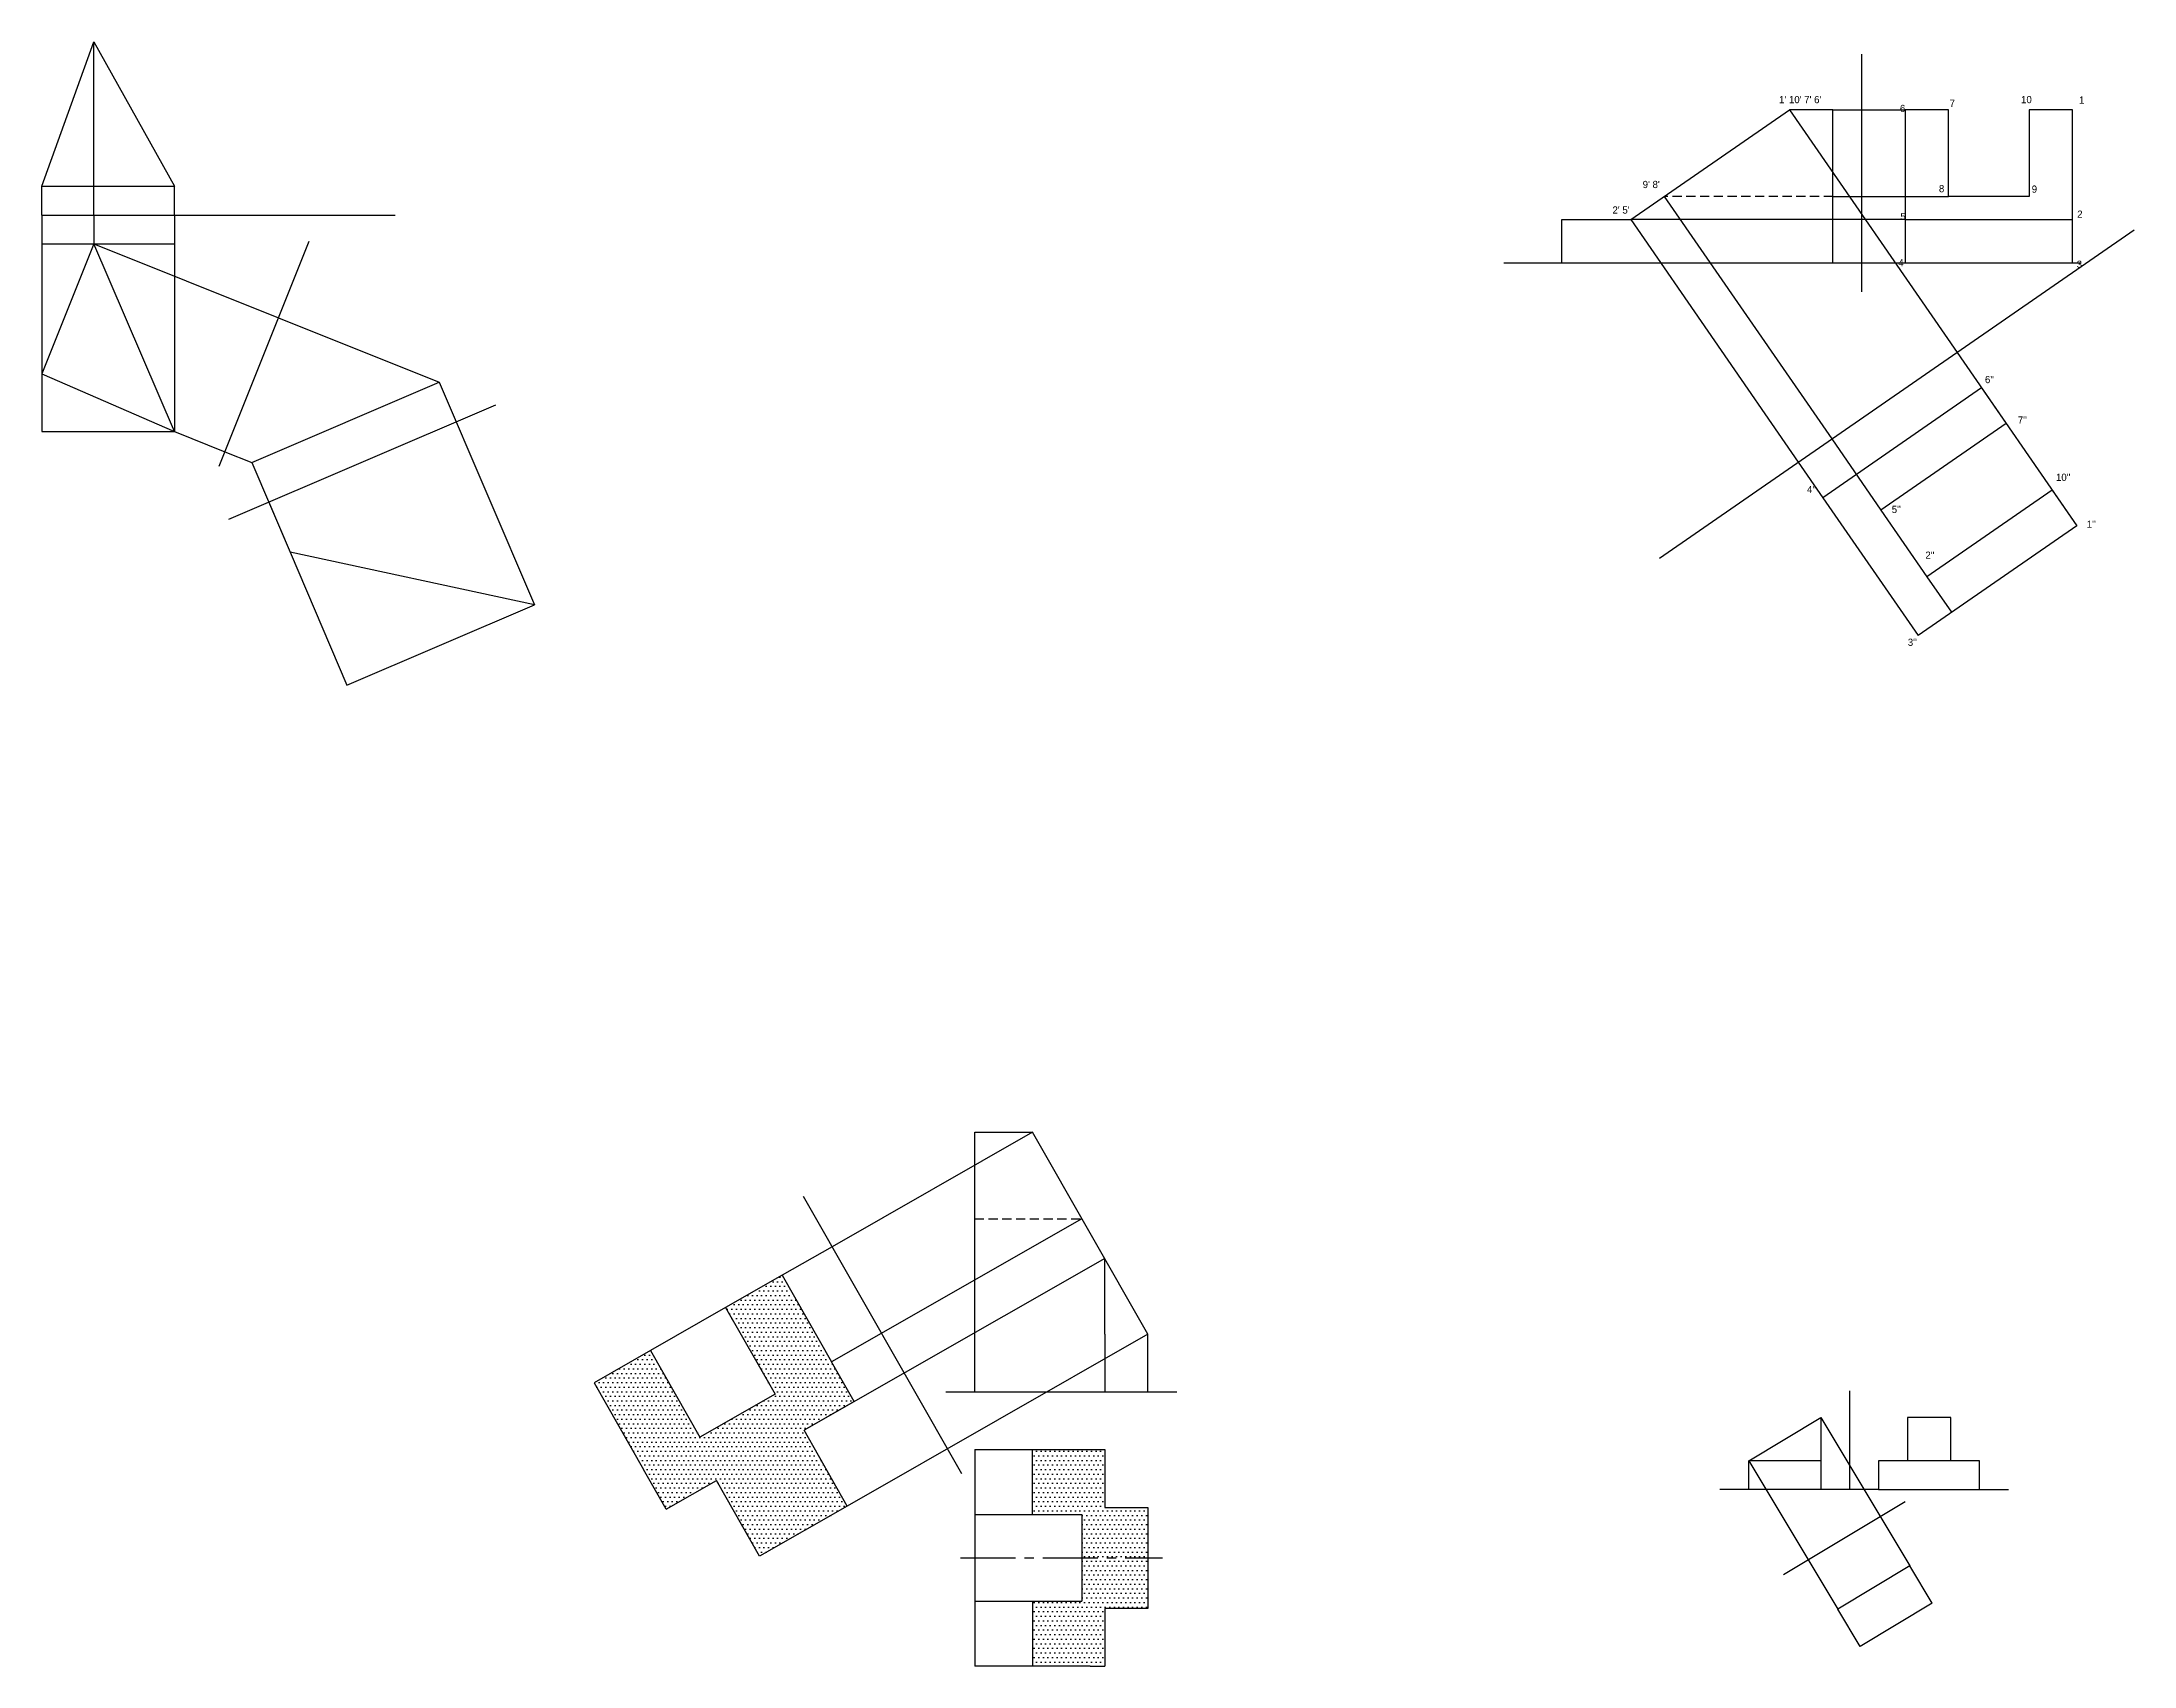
# Model space of a CAD drawing. Header units: millimetres. Extents: x -441 to 1862, y -1431 to 566.
# Drawn here: x 1137 to 1862, y 3 to 566 of the extents above; entities that cross this region are included whole.
import ezdxf

# ---------------------------------------------------------------- set-up
doc = ezdxf.new("R2010")
doc.units = ezdxf.units.MM
doc.linetypes.add('CENTER2', pattern=[28.575, 19.05, -3.175, 3.175, -3.175])
doc.linetypes.add('HIDDEN2', pattern=[4.7625, 3.175, -1.5875])
doc.layers.get('0').update_dxf_attribs({"color": 220})
doc.layers.add('center', color=7, linetype='CENTER2', true_color=0xcae916)
doc.layers.add('construction', color=130, linetype='Continuous')
doc.layers.add('hidden', color=2, linetype='HIDDEN2')
doc.layers.add('object', color=7, linetype='Continuous', lineweight=30)
pattern_1 = [(0, (120.1073, 421.8856), (0.79375, 1.5875), [0, -1.5875])]

msp = doc.modelspace()

# ---------------------------------------------------------------- hatches: boundary and pattern name
at = {"layer": 'construction'}
h = msp.add_hatch(dxfattribs=at)
h.set_pattern_fill('DOTS', color=8)
h.set_pattern_definition(pattern_1)
h.paths.add_polyline_path([(1505.027, 77.953), (1480.027, 77.953), (1480.027, 55.453), (1497.169, 55.453), (1497.169, 40.453), (1520.027, 40.453), (1520.027, 57.953), (1505.027, 57.953)])
h.paths.add_polyline_path([(1520.027, 40.453), (1497.169, 40.453), (1497.169, 25.453), (1480.027, 25.453), (1480.027, 2.953), (1500.027, 2.953), (1505.027, 2.953), (1505.027, 22.953), (1520.027, 22.953)])
at = {"layer": 'object'}
h = msp.add_hatch(dxfattribs=at)
h.set_pattern_fill('DOTS', color=8)
h.set_pattern_definition(pattern_1)
h.paths.add_polyline_path([(1400.837, 84.666), (1418.202, 94.589), (1410.345, 108.339), (1393.202, 138.339), (1373.667, 127.176), (1390.81, 97.176), (1364.762, 82.292), (1347.619, 112.292), (1328.084, 101.129), (1345.227, 71.129), (1353.084, 57.379), (1370.449, 67.302), (1385.449, 41.052), (1415.837, 58.416)])

# ---------------------------------------------------------------- linework, layer by layer
for p, q in [((1136.689, 505.645), (1259.153, 505.645)), ((1697.265, 386.805), (1861.811, 500.492)), ((1198.117, 418.638), (1229.323, 496.653)), ((1643.408, 489.05), (1843.408, 489.05)), ((1201.527, 400.263), (1294.082, 439.877)), ((1455.528, 69.58), (1400.644, 165.627)), ((1450.027, 97.953), (1460.027, 97.953)), ((1520.027, 97.953), (1530.027, 97.953)), ((1763.241, 64.098), (1763.241, 98.314)), ((1773.241, 64.098), (1718.241, 64.098)), ((1740.246, 34.653), (1782.396, 59.943)), ((1808.241, 64.098), (1818.241, 64.098))]:
    msp.add_line(p, q)
at = {"layer": 'center'}
msp.add_line((1455.027, 40.453), (1525.027, 40.453), dxfattribs=at)
at = {"layer": 'construction'}
for p, q in [((1154.689, 505.645), (1154.689, 565.645)), ((1767.471, 479.05), (1767.471, 561.421)), ((1742.408, 542.05), (1800.425, 458.079)), ((1757.408, 542.05), (1782.471, 542.05)), ((1136.689, 505.645), (1136.689, 515.645)), ((1182.689, 505.645), (1182.689, 515.645)), ((1698.987, 512.05), (1757.004, 428.079)), ((1757.408, 512.05), (1797.471, 512.05)), ((1136.689, 505.645), (1182.689, 505.645)), ((1136.689, 505.645), (1136.689, 495.645)), ((1154.689, 505.645), (1154.689, 495.645)), ((1182.689, 505.645), (1182.689, 430.645)), ((1782.471, 504.05), (1687.408, 504.05)), ((1687.408, 504.05), (1745.425, 420.079)), ((1136.689, 495.645), (1136.689, 450.645)), ((1136.689, 495.645), (1182.689, 495.645)), ((1154.689, 495.645), (1218.682, 470.048)), ((1218.682, 470.048), (1274.39, 447.765)), ((1800.425, 458.079), (1841.92, 398.02)), ((1136.689, 450.645), (1136.689, 430.645)), ((1274.39, 447.765), (1307.419, 370.596)), ((1136.689, 430.645), (1182.689, 430.645)), ((1182.689, 430.645), (1200.13, 423.669)), ((1757.004, 428.079), (1774.057, 403.397)), ((1200.13, 423.669), (1209.415, 419.955)), ((1209.415, 419.955), (1222.706, 388.9)), ((1745.425, 420.079), (1753.951, 407.738)), ((1215.317, 406.165), (1222.706, 388.9)), ((1789.973, 380.361), (1798.499, 368.02)), ((1480.027, 187.953), (1410.567, 148.262)), ((1497.169, 157.953), (1410.345, 108.339)), ((1410.567, 148.262), (1393.202, 138.339)), ((1505.027, 144.203), (1400.837, 84.666)), ((1373.667, 127.176), (1347.619, 112.292)), ((1520.027, 117.953), (1415.837, 58.416)), ((1753.241, 89.098), (1784.111, 37.648)), ((1728.241, 74.098), (1759.111, 22.648))]:
    msp.add_line(p, q, dxfattribs=at)
at = {"layer": 'hidden'}
for p, q in [((1757.408, 512.05), (1698.987, 512.05)), ((1460.027, 157.953), (1497.169, 157.953))]:
    msp.add_line(p, q, dxfattribs=at)
at = {"layer": 'object'}
for p, q in [((1136.689, 515.645), (1154.689, 565.645)), ((1154.689, 565.645), (1182.689, 515.645)), ((1687.408, 504.05), (1742.408, 542.05)), ((1757.408, 542.05), (1742.408, 542.05)), ((1757.408, 489.05), (1757.408, 542.05)), ((1797.471, 542.05), (1782.471, 542.05)), ((1782.471, 542.05), (1782.471, 489.05)), ((1797.471, 512.05), (1797.471, 542.05)), ((1840.471, 542.05), (1825.471, 542.05)), ((1825.471, 542.05), (1825.471, 512.05)), ((1840.471, 489.05), (1840.471, 542.05)), ((1136.689, 515.645), (1182.689, 515.645)), ((1825.471, 512.05), (1797.471, 512.05)), ((1663.408, 489.05), (1663.408, 504.05)), ((1663.408, 504.05), (1687.408, 504.05)), ((1782.471, 504.05), (1840.471, 504.05)), ((1154.689, 495.645), (1136.689, 450.645)), ((1182.689, 430.645), (1154.689, 495.645)), ((1663.408, 489.05), (1757.408, 489.05)), ((1782.471, 489.05), (1840.471, 489.05)), ((1136.689, 450.645), (1182.689, 430.645)), ((1209.415, 419.955), (1274.39, 447.765)), ((1808.951, 445.738), (1753.951, 407.738)), ((1808.951, 445.738), (1817.478, 433.397)), ((1817.478, 433.397), (1774.057, 403.397)), ((1753.951, 407.738), (1786.92, 360.02)), ((1833.394, 410.361), (1789.973, 380.361)), ((1833.394, 410.361), (1841.92, 398.02)), ((1774.057, 403.397), (1789.973, 380.361)), ((1841.92, 398.02), (1786.92, 360.02)), ((1307.419, 370.596), (1222.706, 388.9)), ((1222.706, 388.9), (1242.443, 342.786)), ((1242.443, 342.786), (1307.419, 370.596)), ((1460.027, 97.953), (1460.027, 187.953)), ((1460.027, 187.953), (1480.027, 187.953)), ((1520.027, 117.953), (1480.027, 187.953)), ((1393.202, 138.339), (1373.667, 127.176)), ((1393.202, 138.339), (1410.345, 108.339)), ((1505.027, 117.953), (1505.027, 144.203)), ((1373.667, 127.176), (1390.81, 97.176)), ((1505.027, 117.953), (1505.027, 97.953)), ((1520.027, 97.953), (1520.027, 117.953)), ((1347.619, 112.292), (1328.084, 101.129)), ((1347.619, 112.292), (1364.762, 82.292)), ((1418.202, 94.589), (1410.345, 108.339)), ((1328.084, 101.129), (1345.227, 71.129)), ((1390.81, 97.176), (1364.762, 82.292)), ((1418.202, 94.589), (1400.837, 84.666)), ((1460.027, 97.953), (1520.027, 97.953)), ((1728.241, 74.098), (1753.241, 89.098)), ((1753.241, 89.098), (1753.241, 64.098)), ((1798.241, 89.098), (1783.241, 89.098)), ((1783.241, 89.098), (1783.241, 74.098)), ((1798.241, 74.098), (1798.241, 89.098)), ((1415.837, 58.416), (1400.837, 84.666)), ((1460.027, 77.953), (1460.027, 55.453)), ((1460.027, 77.953), (1505.027, 77.953)), ((1480.027, 55.453), (1480.027, 77.953)), ((1505.027, 77.953), (1505.027, 57.953)), ((1505.027, 77.953), (1505.027, 57.953)), ((1728.241, 64.098), (1728.241, 74.098)), ((1753.241, 74.098), (1728.241, 74.098)), ((1808.241, 74.098), (1773.241, 74.098)), ((1773.241, 74.098), (1773.241, 64.098)), ((1808.241, 64.098), (1808.241, 74.098)), ((1353.084, 57.379), (1345.227, 71.129)), ((1353.084, 57.379), (1370.449, 67.302)), ((1385.449, 41.052), (1370.449, 67.302)), ((1415.837, 58.416), (1385.449, 41.052)), ((1753.241, 64.098), (1728.241, 64.098)), ((1773.241, 64.098), (1808.241, 64.098)), ((1460.027, 55.453), (1460.027, 25.453)), ((1460.027, 55.453), (1480.027, 55.453)), ((1480.027, 55.453), (1497.169, 55.453)), ((1497.169, 55.453), (1497.169, 25.453)), ((1505.027, 57.953), (1520.027, 57.953)), ((1520.027, 57.953), (1520.027, 22.953)), ((1784.111, 37.648), (1759.111, 22.648)), ((1791.828, 24.786), (1784.111, 37.648)), ((1460.027, 25.453), (1460.027, 2.953)), ((1460.027, 25.453), (1480.027, 25.453)), ((1480.027, 25.453), (1480.027, 2.953)), ((1480.027, 25.453), (1497.169, 25.453)), ((1520.027, 22.953), (1505.027, 22.953)), ((1505.027, 22.953), (1505.027, 2.953)), ((1766.828, 9.786), (1759.111, 22.648)), ((1791.828, 24.786), (1766.828, 9.786)), ((1500.027, 2.953), (1460.027, 2.953)), ((1500.027, 2.953), (1505.027, 2.953))]:
    msp.add_line(p, q, dxfattribs=at)

# ---------------------------------------------------------------- texts
for s, p in [("1' 10' 7' 6'", (1738.751, 544.4)), ('6', (1780.642, 541.347)), ('7', (1797.849, 543.114)), ('10', (1822.616, 544.4)), ('1', (1842.718, 544.239)), ("9' 8'", (1691.47, 514.993)), ('8', (1794.151, 513.546)), ('9', (1826.314, 513.386)), ("2' 5'", (1681.017, 506.155)), ('5', (1780.803, 503.905)), ('2', (1842.075, 504.708)), ('4', (1780.068, 487.868)), ('3', (1841.914, 487.353)), ("6''", (1810.101, 447.414)), ("7''", (1821.484, 433.392)), ("10''", (1834.72, 413.55)), ("4''", (1748.42, 409.317)), ("5''", (1777.804, 402.438)), ("1''", (1845.387, 397.322)), ("2''", (1789.452, 386.564)), ("3''", (1783.363, 356.403))]:
    msp.add_text(s, height=2.5, dxfattribs=at).set_placement(p)

doc.saveas('drawing.dxf')
